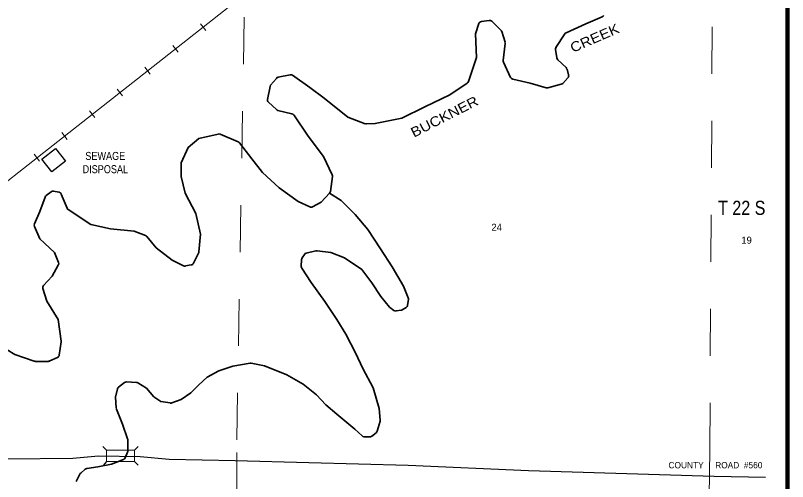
# Model space of a CAD drawing. Extents: x 269.97 to 274.53, y 2619.91 to 2623.85.
# Drawn here: x 272.21 to 273.855, y 2621.54 to 2622.533 of the extents above; entities that cross this region are included whole.
import ezdxf
from ezdxf.enums import TextEntityAlignment as Align

# ---------------------------------------------------------------- set-up
doc = ezdxf.new("R2010")
doc.units = 0
doc.header["$LTSCALE"] = 0.006
doc.linetypes.add('MEDIUM_DASHED', pattern=[4.5, 3, -1.5])
for name, color, linetype, lineweight in [('14', 7, 'Continuous', 25), ('15', 7, 'MEDIUM_DASHED', 13), ('17', 7, 'Continuous', 13), ('21', 7, 'Continuous', 25), ('25', 7, 'Continuous', 35), ('48', 7, 'Continuous', 106)]:
    doc.layers.add(name, color=color, linetype=linetype, lineweight=lineweight)
for name, color, linetype in [('29', 7, 'Continuous'), ('45', 7, 'Continuous'), ('46', 7, 'Continuous'), ('49', 7, 'Continuous')]:
    doc.layers.add(name, color=color, linetype=linetype)

msp = doc.modelspace()

# ---------------------------------------------------------------- linework, layer by layer
at = {"layer": '14'}
msp.add_lwpolyline([(272.082955, 2621.588447), (272.193182, 2621.588826), (272.332197, 2621.589773), (272.386742, 2621.594886), (272.475379, 2621.593939), (272.536932, 2621.588068), (272.677652, 2621.585417), (272.834659, 2621.581061), (273.046212, 2621.575189), (273.302841, 2621.564015), (273.698485, 2621.552083), (273.807386, 2621.55)], dxfattribs=at)
at = {"layer": '15'}
for p, q in [((272.68125, 2621.628977), (272.697917, 2622.582197)), ((272.68125, 2621.502083), (272.68125, 2621.628977))]:
    msp.add_line(p, q, dxfattribs=at)
msp.add_lwpolyline([(273.687689, 2621.507576), (273.689015, 2621.608144), (273.695265, 2622.688636)], dxfattribs=at)
at = {"layer": '17'}
for p, q in [((272.603598, 2622.514962), (272.614962, 2622.500379)), ((272.544697, 2622.468561), (272.556061, 2622.454167)), ((272.485606, 2622.422159), (272.49697, 2622.407765)), ((272.426705, 2622.375947), (272.438068, 2622.361553)), ((272.367614, 2622.329545), (272.378977, 2622.315152)), ((272.308712, 2622.283333), (272.320076, 2622.26875)), ((272.249811, 2622.236932), (272.260985, 2622.222538))]:
    msp.add_line(p, q, dxfattribs=at)
msp.add_lwpolyline([(271.746402, 2621.829735), (272.662879, 2622.549621), (272.77822, 2622.640341), (272.850568, 2622.697348), (272.954735, 2622.778598), (273.069697, 2622.86875), (273.163447, 2622.942424), (273.269886, 2623.025947), (273.35928, 2623.094129), (273.450568, 2623.165152), (273.531629, 2623.22822), (273.562311, 2623.252462), (273.610417, 2623.297348), (273.675379, 2623.36572), (273.807386, 2623.512879)], dxfattribs=at)
at = {"layer": '21'}
for p, q in [((272.403977, 2621.607008), (272.395833, 2621.614773)), ((272.470833, 2621.615152), (272.463068, 2621.607008)), ((272.403977, 2621.582955), (272.396212, 2621.574811)), ((272.471212, 2621.575189), (272.463068, 2621.582955))]:
    msp.add_line(p, q, dxfattribs=at)
at = {"layer": '21', "lineweight": 13}
msp.add_lwpolyline([(272.403977, 2621.582955), (272.463068, 2621.582955), (272.463068, 2621.607008), (272.403977, 2621.607008)], close=True, dxfattribs=at)
at = {"layer": '25'}
for p, q in [((273.219129, 2622.522159), (273.202273, 2622.519886)), ((273.243939, 2622.500947), (273.224811, 2622.520265)), ((273.252841, 2622.475379), (273.245644, 2622.498295)), ((273.379924, 2622.493371), (273.361364, 2622.464583)), ((273.248485, 2622.436932), (273.25303, 2622.472538)), ((273.360417, 2622.460038), (273.362879, 2622.442235)), ((273.264773, 2622.400568), (273.249242, 2622.433333)), ((273.364962, 2622.438258), (273.382955, 2622.42178)), ((272.794886, 2622.406439), (272.769318, 2622.400947)), ((273.384848, 2622.418561), (273.388258, 2622.406061)), ((272.76553, 2622.398674), (272.753409, 2622.383902)), ((273.386742, 2622.4), (273.375947, 2622.387879)), ((272.752083, 2622.381061), (272.74678, 2622.353977)), ((273.372538, 2622.385985), (273.343939, 2622.378788)), ((272.748674, 2622.347727), (272.76572, 2622.332008)), ((272.76875, 2622.330492), (272.798485, 2622.323295)), ((272.68447, 2622.263447), (272.646023, 2622.279735)), ((272.884848, 2622.189583), (272.880682, 2622.157955)), ((272.285606, 2622.157386), (272.274811, 2622.149053)), ((272.302083, 2622.156629), (272.29072, 2622.158523)), ((272.319508, 2622.122159), (272.307008, 2622.152462)), ((272.367803, 2622.088636), (272.32197, 2622.119129)), ((272.849811, 2622.031439), (272.829356, 2622.026705)), ((272.599621, 2622.026705), (272.588826, 2622.004924)), ((272.819318, 2622.012879), (272.81875, 2621.998295)), ((272.825189, 2622.023864), (272.820455, 2622.016288)), ((272.584091, 2622.001515), (272.57178, 2621.999242)), ((273.04678, 2621.927841), (273.045076, 2621.91572)), ((273.03125, 2621.905114), (273.020833, 2621.903409)), ((273.041856, 2621.910985), (273.033523, 2621.905871)), ((272.307197, 2621.8375), (272.30303, 2621.80947)), ((272.299242, 2621.804545), (272.282765, 2621.79697)), ((272.279924, 2621.796212), (272.251705, 2621.796212)), ((272.442045, 2621.751136), (272.429545, 2621.741098)), ((272.467424, 2621.751136), (272.446591, 2621.752462)), ((272.427273, 2621.737689), (272.423295, 2621.722917)), ((272.423106, 2621.720833), (272.424432, 2621.696212)), ((272.986742, 2621.66875), (272.980492, 2621.647727)), ((272.963636, 2621.635227), (272.952273, 2621.635795)), ((272.97803, 2621.644318), (272.967992, 2621.636553)), ((272.448864, 2621.629167), (272.448864, 2621.605492)), ((272.448485, 2621.60303), (272.443561, 2621.59072)), ((272.34697, 2621.556061), (272.339205, 2621.540341)), ((272.358333, 2621.566477), (272.348674, 2621.558144))]:
    msp.add_line(p, q, dxfattribs=at)
for points in [[(273.460038, 2622.529735), (273.424811, 2622.514394), (273.382765, 2622.495833)], [(273.19697, 2622.515152), (273.189962, 2622.493371), (273.191667, 2622.443182), (273.174621, 2622.391856)], [(272.955114, 2622.302083), (272.917614, 2622.316288), (272.867424, 2622.356818), (272.836553, 2622.379356), (272.800189, 2622.405303)], [(273.34053, 2622.378788), (273.306629, 2622.388068), (273.269129, 2622.39697)], [(273.17197, 2622.388447), (273.135038, 2622.363826), (273.081629, 2622.337879), (273.032955, 2622.313636), (272.976326, 2622.302273), (272.957765, 2622.301705)], [(272.802462, 2622.320644), (272.833333, 2622.275758), (272.86572, 2622.232008), (272.88428, 2622.193371)], [(272.641856, 2622.280114), (272.600189, 2622.270833), (272.577652, 2622.251515), (272.563068, 2622.219129), (272.563068, 2622.189962), (272.571212, 2622.154356), (272.59375, 2622.110606), (272.603598, 2622.066856), (272.600379, 2622.029167)], [(272.836742, 2622.125), (272.812311, 2622.136364), (272.77178, 2622.16553), (272.736174, 2622.197917), (272.713636, 2622.227083), (272.687121, 2622.261364)], [(272.272727, 2622.146023), (272.261932, 2622.115341), (272.250189, 2622.089015)], [(272.878977, 2622.154356), (272.860985, 2622.134848), (272.842803, 2622.125)], [(272.878977, 2622.154356), (272.903598, 2622.138826), (272.933712, 2622.108712), (272.960417, 2622.077083), (272.987121, 2622.035795), (273.012121, 2621.997727), (273.036553, 2621.956439), (273.046402, 2621.93125)], [(272.250189, 2622.083523), (272.261932, 2622.057008), (272.292803, 2622.027841), (272.301326, 2622.006629)], [(272.486932, 2622.064205), (272.462689, 2622.073295), (272.4125, 2622.07822), (272.370076, 2622.087689)], [(272.567614, 2621.999811), (272.543561, 2622.011742), (272.509659, 2622.037689), (272.489773, 2622.062121)], [(273.01553, 2621.904735), (273.006629, 2621.911742), (272.987879, 2621.93447), (272.969318, 2621.963636), (272.947348, 2621.992045), (272.910985, 2622.016288), (272.881818, 2622.027652), (272.852273, 2622.031629)], [(272.300947, 2622.000947), (272.287879, 2621.977652), (272.269508, 2621.957955)], [(272.819697, 2621.994318), (272.839583, 2621.964394), (272.86875, 2621.923864), (272.894697, 2621.885038), (272.913447, 2621.853977), (272.93447, 2621.814394), (272.949811, 2621.781061), (272.97178, 2621.739773), (272.984659, 2621.696023), (272.986932, 2621.671212)], [(272.267992, 2621.951326), (272.276515, 2621.924242), (272.300758, 2621.885417), (272.307197, 2621.839394)], [(272.249621, 2621.796591), (272.208523, 2621.810795), (272.174621, 2621.830303), (272.133523, 2621.847727)], [(272.709659, 2621.792235), (272.672727, 2621.785985), (272.642803, 2621.776136), (272.618182, 2621.762311), (272.600379, 2621.746212), (272.583333, 2621.729167), (272.563068, 2621.715341), (272.542803, 2621.707765)], [(272.948106, 2621.637689), (272.932765, 2621.652083), (272.894697, 2621.683712), (272.871212, 2621.703977), (272.850947, 2621.725189), (272.822727, 2621.747917), (272.787879, 2621.767235), (272.739962, 2621.786742), (272.712121, 2621.792235)], [(272.539583, 2621.707576), (272.519318, 2621.710417), (272.504735, 2621.721023), (272.488636, 2621.738826), (272.470644, 2621.750189)], [(272.425, 2621.694129), (272.4375, 2621.662689), (272.448485, 2621.63125)], [(272.439583, 2621.587121), (272.414015, 2621.577462), (272.384848, 2621.57178), (272.361553, 2621.568182)]]:
    msp.add_lwpolyline(points, dxfattribs=at)
at = {"layer": '25', "lineweight": 25}
msp.add_lwpolyline([(272.316288, 2622.222348), (272.287121, 2622.199432), (272.265909, 2622.226515), (272.295265, 2622.249432)], close=True, dxfattribs=at)
at = {"layer": '25'}
for centre, start, end in [((273.220054, 2622.515514), 44.98097, 97.59964), ((273.45733, 2622.535816), 293.51249, 330.27152), ((273.203213, 2622.513267), 97.59963, 162.65681), ((273.239247, 2622.496308), 17.34321, 44.98096), ((273.385548, 2622.489723), 113.97662, 146.99351), ((273.246426, 2622.47332), 352.87966, 17.34321), ((273.36693, 2622.461061), 146.99352, 188.12479), ((273.369483, 2622.443179), 188.12478, 227.27164), ((273.255144, 2622.436156), 172.87966, 205.54515), ((272.796293, 2622.399877), 54.67083, 101.89634), ((273.378401, 2622.416893), 15.24546, 47.27163), ((273.381806, 2622.404399), 318.03169, 15.24547), ((272.77066, 2622.394476), 101.89633, 140.72924), ((273.168295, 2622.393949), 303.70764, 341.57647), ((273.27075, 2622.403503), 205.54515, 256.49563), ((272.758615, 2622.379746), 140.72924, 168.69738), ((273.342283, 2622.385209), 254.73521, 284.04521), ((273.37101, 2622.392396), 284.0452, 318.0317), ((272.753193, 2622.352615), 168.69739, 227.27164), ((272.770231, 2622.336877), 227.27164, 256.59893), ((272.796987, 2622.316874), 34.57451, 76.59893), ((272.957509, 2622.308337), 249.43144, 271.58574), ((272.643355, 2622.273687), 67.05424, 102.53687), ((272.681888, 2622.257373), 37.67583, 67.05424), ((272.878336, 2622.190456), 352.23992, 25.62616), ((272.278916, 2622.143765), 127.89343, 160.72181), ((272.289603, 2622.152082), 79.68847, 127.89343), ((272.300917, 2622.150024), 22.23569, 79.68846), ((272.87403, 2622.158857), 317.30958, 352.23992), ((272.325613, 2622.124648), 202.23569, 236.29237), ((272.839648, 2622.130921), 244.7842, 298.31666), ((272.256276, 2622.086245), 156.05164, 203.94836), ((272.371455, 2622.094066), 236.29237, 257.46313), ((272.484578, 2622.057994), 39.07524, 69.43144), ((272.593781, 2622.029755), 333.45017, 355.2395), ((272.851328, 2622.025039), 82.49754, 103.14532), ((272.825947, 2622.012665), 147.288, 177.51267), ((272.830818, 2622.020249), 103.14532, 147.28799), ((272.295108, 2622.00412), 330.6585, 21.78829), ((272.570514, 2622.005694), 243.41973, 280.31155), ((272.582883, 2622.007945), 280.31156, 333.45017), ((272.825308, 2621.997966), 177.51266, 213.66651), ((272.274311, 2621.953361), 137.14008, 197.51464), ((273.040233, 2621.928806), 351.87703, 21.48404), ((273.040233, 2621.928806), 351.87702, 21.48404), ((273.038496, 2621.916635), 300.98628, 351.87703), ((273.019676, 2621.909866), 231.81799, 279.4706), ((273.030128, 2621.91161), 279.47059, 300.98629), ((273.030128, 2621.91161), 279.4706, 300.98629), ((272.300599, 2621.838459), 351.47482, 7.84816), ((272.296415, 2621.810543), 294.78962, 351.47482), ((272.251757, 2621.802934), 250.89474, 270), ((272.27994, 2621.802934), 270, 294.78961), ((272.710789, 2621.785694), 78.98689, 99.66834), ((272.446168, 2621.745879), 86.30534, 128.68471), ((272.467047, 2621.744531), 57.97168, 86.30533), ((272.433656, 2621.735861), 128.6847, 164.75783), ((272.42965, 2621.721159), 164.75784, 183.46515), ((272.540534, 2621.714059), 261.56563, 290.33976), ((272.43114, 2621.696558), 183.46514, 201.78382), ((272.980395, 2621.670663), 343.3148, 5.35108), ((272.952642, 2621.642438), 226.3717, 267.13505), ((272.963955, 2621.641872), 267.13505, 307.42997), ((272.974091, 2621.64963), 307.42998, 343.31479), ((272.442262, 2621.629098), 0, 19.27414), ((272.442262, 2621.605552), 338.21619, 0), ((272.437346, 2621.593249), 290.39309, 338.21618), ((272.362698, 2621.561546), 99.17037, 130.93965), ((272.352968, 2621.553106), 130.93965, 153.45534)]:
    msp.add_arc(centre, 0.006629, start, end, dxfattribs=at)
at = {"layer": '48'}
msp.add_lwpolyline([(269.972159, 2619.967424), (269.972159, 2623.85), (273.854735, 2623.85), (273.854735, 2619.967424)], close=True, dxfattribs=at)

# ---------------------------------------------------------------- texts
at = {"layer": '25', "width": 0.85}
for s, p in [('SEWAGE', (272.401042, 2622.225)), ('DISPOSAL', (272.401136, 2622.19678))]:
    msp.add_text(s, height=0.01705, dxfattribs=at).set_placement(p, align=Align.CENTER)
at = {"layer": '29', "width": 1.15}
for s, rotation, p in [('CREEK', 23.466, (273.447841, 2622.474842)), ('BUCKNER', 27.046, (273.128408, 2622.307838))]:
    msp.add_text(s, height=0.02083, rotation=rotation, dxfattribs=at).set_placement(p, align=Align.CENTER)
at = {"layer": '45'}
for s, p in [('24', (273.234943, 2622.074053)), ('19', (273.767424, 2622.046591))]:
    msp.add_text(s, height=0.01496, dxfattribs=at).set_placement(p, align=Align.CENTER)
at = {"layer": '46', "width": 0.85}
msp.add_text('T 22 S', height=0.03011, dxfattribs=at).set_placement((273.757102, 2622.107955), align=Align.CENTER)
at = {"layer": '49'}
msp.add_text('COUNTY     ROAD  #560', height=0.01326, dxfattribs=at).set_placement((273.701136, 2621.568561), align=Align.CENTER)

doc.saveas('drawing.dxf')
